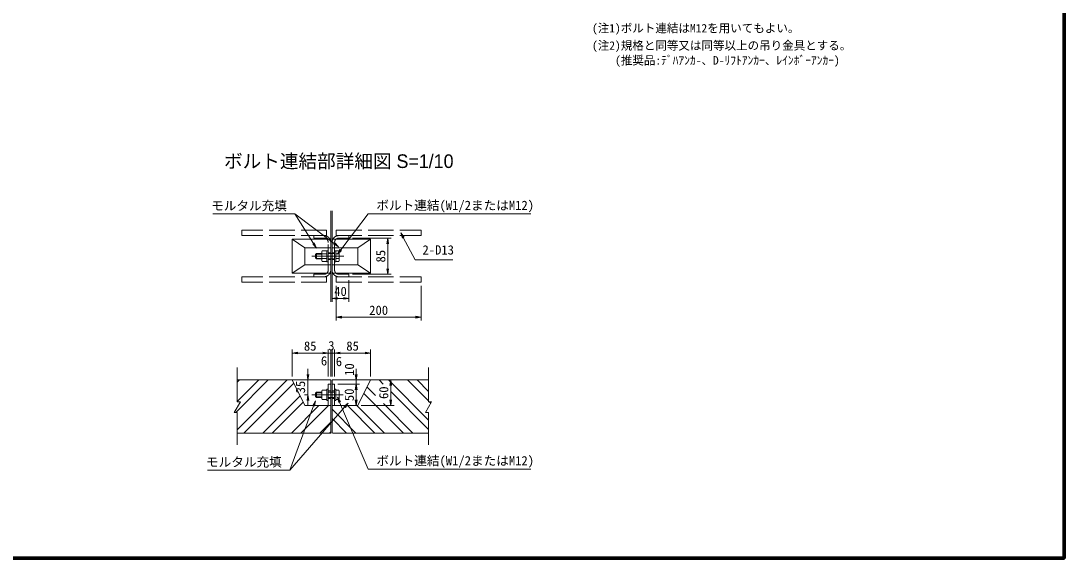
# Model space of a CAD drawing. Units: millimetres on the paper, enlarged 40 times, with parts at other scales. Extents: x 124888 to 140688, y 10657 to 21690.
# Drawn here: x 130844 to 140688, y 10810 to 15874 of the extents above; entities that cross this region are included whole.
import ezdxf
from ezdxf.enums import TextEntityAlignment as Align

# ---------------------------------------------------------------- set-up
doc = ezdxf.new("R2010")
doc.units = ezdxf.units.MM
doc.header["$LTSCALE"] = 40
for name, pattern in [('CHAIN', [18.5, 12, -1.5, 3.5, -1.5]), ('DASHED', [7.5, 6, -1.5]), ('DASHED_SPACED', [12, 6, -6])]:
    doc.linetypes.add(name, pattern=pattern)
for name, color, linetype, lineweight in [('01図枠', 1, 'Continuous', 70), ('中心', 6, 'CHAIN', 9), ('寸法', 2, 'Continuous', 9), ('細線', 4, 'Continuous', 9), ('連結部', 4, 'Continuous', 13), ('ﾊｯﾁﾝｸﾞ', 4, 'Continuous', 9)]:
    doc.layers.add(name, color=color, linetype=linetype, lineweight=lineweight)
doc.layers.add('文字', color=7, linetype='Continuous')
doc.styles.add('ＭＳ ゴシック', font='')
doc.styles.add('ＭＳ Ｐゴシック', font='')
doc.styles.get('ＭＳ ゴシック').set_extended_font_data('MS Gothic')
doc.styles.get('ＭＳ Ｐゴシック').set_extended_font_data('MS PGothic')

# ---------------------------------------------------------------- blocks, each defined once
blk = doc.blocks.new('open_arrow')
at = {"color": 0, "linetype": 'Continuous', "lineweight": -2}
blk.add_lwpolyline([(7.5, 1.25), (0, 0), (7.5, -1.25)], dxfattribs=at)
blk = doc.blocks.new('filled_dot')
at = {"color": 0, "linetype": 'Continuous', "lineweight": -2, "const_width": 1.25}
blk.add_lwpolyline([(-0.625, 0, 1), (0.625, 0, 1)], format="xyb", close=True, dxfattribs=at)

msp = doc.modelspace()

# ---------------------------------------------------------------- hatches: boundary and pattern name
at = {"layer": 'ﾊｯﾁﾝｸﾞ'}
h = msp.add_hatch(dxfattribs=at)
h.set_pattern_fill('USER', color=256, style=0, pattern_type=2)
h.set_pattern_definition([(45, (-12898.05, 1431492.33), (-134.70384, 134.70384), []), (45, (-12808.25, 1431492.33), (-134.70384, 134.70384), [])])
h.paths.add_polyline_path([(133768.09, 12249.33), (133524.09, 12249.33), (133404.09, 12489.33), (132886.51, 12489.33), (132886.51, 12284.25), (132915.13, 12284.25), (132856.77, 12183.16), (132886.51, 12183.16), (132886.51, 11989.33), (133768.09, 11989.33)])
h = msp.add_hatch(dxfattribs=at)
h.set_pattern_fill('USER', color=256, style=0, pattern_type=2)
h.set_pattern_definition([(135, (-12906.05, 1431492.33), (-134.70384, -134.70384), []), (135, (-12906.05, 1431582.13), (-134.70384, -134.70384), [])])
h.paths.add_polyline_path([(134690.73, 12183.16), (134660.99, 12183.16), (134719.35, 12284.25), (134690.73, 12284.25), (134690.73, 12489.33), (134144.09, 12489.33), (134024.09, 12249.33), (133780.09, 12249.33), (133780.09, 11989.33), (134690.73, 11989.33)])
h.paths.add_polyline_path([(134189.71, 12267.33), (134189.71, 12451.33), (134333.71, 12451.33), (134333.71, 12267.33)], flags=16)

# ---------------------------------------------------------------- linework, layer by layer
at = {"layer": '01図枠'}
msp.add_lwpolyline([(124887.54, 10809.99), (140687.54, 10809.99), (140687.54, 21689.99), (124887.54, 21689.99)], close=True, dxfattribs=at)
at = {"layer": '中心'}
for p, q in [((133588.36, 13656.11), (133891.54, 13656.11)), ((133588.36, 12349.33), (133886.17, 12349.33))]:
    msp.add_line(p, q, dxfattribs=at)
at = {"layer": '寸法'}
for p, q in [((133972.09, 13826.11), (134337.48, 13826.11)), ((134305.48, 13486.11), (134305.48, 13826.11)), ((133780.09, 13494.11), (133780.09, 13226.74)), ((133972.09, 13486.11), (134337.48, 13486.11)), ((133940.09, 13430.11), (133940.09, 13226.74)), ((133820.09, 13378.11), (133820.09, 13048.97)), ((134620.09, 13378.11), (134620.09, 13048.97)), ((133780.09, 13258.74), (133940.09, 13258.74)), ((133820.09, 13080.97), (134620.09, 13080.97)), ((133404.09, 12521.33), (133404.09, 12775.27)), ((133404.09, 12743.27), (133744.09, 12743.27)), ((133640.09, 12743.27), (133820.09, 12743.27)), ((133832.09, 12743.27), (133716.09, 12743.27)), ((133728.09, 12743.27), (133908.09, 12743.27)), ((133744.09, 12521.33), (133744.09, 12775.27)), ((133744.09, 12521.33), (133744.09, 12775.27)), ((133768.09, 12521.33), (133768.09, 12775.27)), ((133768.09, 12521.33), (133768.09, 12775.27)), ((133780.09, 12521.33), (133780.09, 12775.27)), ((133780.09, 12521.33), (133780.09, 12775.27)), ((133804.09, 12521.33), (133804.09, 12775.27)), ((133804.09, 12521.33), (133804.09, 12775.27)), ((133804.09, 12743.27), (134144.09, 12743.27)), ((134144.09, 12521.33), (134144.09, 12775.27)), ((133553.12, 12245.33), (133553.12, 12593.33)), ((134008.16, 12593.33), (134008.16, 12345.33)), ((133736.09, 12489.33), (133521.12, 12489.33)), ((133812.09, 12489.33), (134040.16, 12489.33)), ((133836.09, 12449.33), (134040.16, 12449.33)), ((133836.09, 12449.33), (134040.16, 12449.33)), ((134008.16, 12449.33), (134008.16, 12249.33)), ((134176.09, 12489.33), (134365.71, 12489.33)), ((134333.71, 12489.33), (134333.71, 12249.33)), ((133556.36, 12349.33), (133521.12, 12349.33)), ((134056.09, 12249.33), (134365.71, 12249.33))]:
    msp.add_line(p, q, dxfattribs=at)
for points in [[(133632.68, 13732.16), (133605.03, 13776.2), (133430.43, 14054.31), (132654.39, 14054.31)], [(133842.24, 13744.99), (133800.66, 13776.22), (133430.43, 14054.31)], [(133830.29, 13674.7), (133861.96, 13715.95), (134122.42, 14055.25), (135655.01, 14055.25)], [(134428.24, 13877.21), (134452.84, 13831.4), (134565.48, 13621.63), (134609.64, 13621.63), (134919.92, 13621.63)], [(133830.29, 12327.7), (133850.82, 12279.93), (134122.42, 11648.01), (135655.01, 11648.01)], [(133933.29, 12271.77), (133899.15, 12232.55), (133381.96, 11638.24), (132605.92, 11638.24)], [(133624.56, 12293.48), (133606.51, 12244.71), (133381.96, 11638.24)]]:
    msp.add_lwpolyline(points, dxfattribs=at)
at = {"layer": '細線'}
for p, q in [((132886.51, 12284.25), (132886.51, 12607.3)), ((134690.73, 12284.25), (134690.73, 12607.3)), ((132915.13, 12284.25), (132856.77, 12183.16)), ((132886.51, 12284.25), (132915.13, 12284.25)), ((134719.35, 12284.25), (134660.99, 12183.16)), ((134690.73, 12284.25), (134719.35, 12284.25)), ((132856.77, 12183.16), (132886.51, 12183.16)), ((132886.51, 11878.38), (132886.51, 12183.16)), ((134660.99, 12183.16), (134690.73, 12183.16)), ((134690.73, 11878.38), (134690.73, 12183.16))]:
    msp.add_line(p, q, dxfattribs=at)
at = {"layer": '連結部', "color": 7}
for p, q in [((133768.09, 14085.08), (133768.09, 13225.74)), ((133780.09, 14085.08), (133780.09, 13225.74)), ((133404.09, 13816.11), (133404.09, 13496.11)), ((133768.09, 13816.11), (133404.09, 13816.11)), ((133780.09, 13816.11), (134144.09, 13816.11)), ((134144.09, 13816.11), (134144.09, 13496.11)), ((133768.09, 13496.11), (133404.09, 13496.11)), ((133780.09, 13496.11), (134144.09, 13496.11)), ((132886.51, 12489.33), (133768.09, 12489.33)), ((133404.09, 12489.33), (133524.09, 12249.33)), ((133768.09, 11989.33), (133768.09, 12489.33)), ((133780.09, 11989.33), (133780.09, 12489.33)), ((133780.09, 12489.33), (134690.73, 12489.33)), ((134024.09, 12249.33), (134144.09, 12489.33)), ((133524.09, 12249.33), (133768.09, 12249.33)), ((133780.09, 12249.33), (134024.09, 12249.33)), ((132886.51, 11989.33), (133768.09, 11989.33)), ((133788.09, 11989.33), (134690.73, 11989.33))]:
    msp.add_line(p, q, dxfattribs=at)
at = {"layer": '連結部', "color": 3, "linetype": 'DASHED'}
for p, q in [((133728.09, 13902.11), (132928.09, 13902.11)), ((132928.09, 13850.11), (132928.09, 13902.11)), ((133728.09, 13850.11), (133728.09, 13902.11)), ((133820.09, 13850.11), (133820.09, 13902.11)), ((133820.09, 13902.11), (134620.09, 13902.11)), ((134620.09, 13850.11), (134620.09, 13902.11)), ((133728.09, 13850.11), (132928.09, 13850.11)), ((133820.09, 13850.11), (134620.09, 13850.11)), ((133728.09, 13462.11), (132928.09, 13462.11)), ((132928.09, 13410.11), (132928.09, 13462.11)), ((133728.09, 13410.11), (132928.09, 13410.11)), ((133728.09, 13410.11), (133728.09, 13462.11)), ((133820.09, 13462.11), (134620.09, 13462.11)), ((133820.09, 13410.11), (133820.09, 13462.11)), ((133820.09, 13410.11), (134620.09, 13410.11)), ((134620.09, 13410.11), (134620.09, 13462.11))]:
    msp.add_line(p, q, dxfattribs=at)
at = {"layer": '連結部'}
for p, q in [((133524.09, 13736.11), (133404.09, 13816.11)), ((134024.09, 13736.11), (134144.09, 13816.11)), ((133768.09, 13736.11), (133524.09, 13736.11)), ((133524.09, 13736.11), (133524.09, 13576.11)), ((133768.09, 13736.11), (133524.09, 13736.11)), ((133683.29, 13699.03), (133687.85, 13706.91)), ((133683.29, 13613.19), (133683.29, 13699.03)), ((133687.85, 13706.91), (133731.29, 13706.91)), ((133731.29, 13604.11), (133731.29, 13708.11)), ((133731.29, 13708.11), (133744.09, 13708.11)), ((133744.09, 13604.11), (133744.09, 13708.11)), ((133780.09, 13736.11), (134024.09, 13736.11)), ((133804.09, 13604.11), (133804.09, 13708.11)), ((133804.09, 13708.11), (133816.89, 13708.11)), ((133816.89, 13604.11), (133816.89, 13708.11)), ((133816.89, 13706.91), (133844.33, 13706.91)), ((133844.33, 13706.91), (133848.89, 13699.03)), ((133848.89, 13613.19), (133848.89, 13699.03)), ((134024.09, 13736.11), (134024.09, 13576.11)), ((133624.89, 13672.11), (133632.89, 13680.11)), ((133624.89, 13640.11), (133624.89, 13672.11)), ((133624.89, 13640.11), (133632.89, 13632.11)), ((133629.09, 13635.91), (133683.29, 13635.91)), ((133629.17, 13676.31), (133683.29, 13676.31)), ((133632.89, 13680.11), (133683.29, 13680.11)), ((133632.89, 13632.11), (133632.89, 13680.11)), ((133632.89, 13632.11), (133644.89, 13632.11)), ((133632.89, 13632.11), (133683.29, 13632.11)), ((133683.29, 13613.19), (133687.85, 13605.31)), ((133687.85, 13678.03), (133731.29, 13678.03)), ((133687.85, 13634.19), (133731.29, 13634.19)), ((133687.85, 13605.31), (133731.29, 13605.31)), ((133731.29, 13604.11), (133744.09, 13604.11)), ((133744.09, 13680.11), (133804.09, 13680.11)), ((133744.09, 13632.11), (133804.09, 13632.11)), ((133804.09, 13604.11), (133816.89, 13604.11)), ((133816.89, 13678.03), (133844.33, 13678.03)), ((133816.89, 13634.15), (133844.33, 13634.15)), ((133816.89, 13605.31), (133844.33, 13605.31)), ((133844.33, 13605.31), (133848.89, 13613.19)), ((133524.09, 13576.11), (133404.09, 13496.11)), ((133768.09, 13576.11), (133524.09, 13576.11)), ((133780.09, 13576.11), (134024.09, 13576.11)), ((134024.09, 13576.11), (134144.09, 13496.11)), ((133624.89, 12365.33), (133632.89, 12373.33)), ((133624.89, 12333.33), (133624.89, 12365.33)), ((133624.89, 12333.33), (133632.89, 12325.33)), ((133629.17, 12369.53), (133683.29, 12369.53)), ((133629.21, 12329.13), (133683.29, 12329.13)), ((133632.89, 12325.33), (133632.89, 12373.33)), ((133632.89, 12373.33), (133683.29, 12373.33)), ((133632.89, 12325.33), (133683.29, 12325.33)), ((133683.29, 12385.45), (133687.85, 12393.33)), ((133683.29, 12313.21), (133683.29, 12385.45)), ((133683.29, 12313.21), (133687.85, 12305.33)), ((133687.85, 12393.33), (133731.29, 12393.33)), ((133687.85, 12349.33), (133731.29, 12349.33)), ((133687.85, 12305.33), (133731.29, 12305.33)), ((133731.29, 12401.33), (133744.09, 12401.33)), ((133731.29, 12297.33), (133731.29, 12401.33)), ((133731.29, 12298.53), (133731.29, 12400.13)), ((133744.09, 12297.33), (133744.09, 12401.33)), ((133744.09, 12373.33), (133804.09, 12373.33)), ((133744.09, 12325.33), (133804.09, 12325.33)), ((133804.09, 12401.33), (133816.89, 12401.33)), ((133804.09, 12297.33), (133804.09, 12401.33)), ((133816.89, 12297.33), (133816.89, 12401.33)), ((133816.89, 12298.53), (133816.89, 12400.13)), ((133816.89, 12393.33), (133844.33, 12393.33)), ((133816.89, 12349.33), (133844.33, 12349.33)), ((133816.89, 12305.33), (133844.33, 12305.33)), ((133844.33, 12393.33), (133848.89, 12385.45)), ((133844.33, 12305.33), (133848.89, 12313.21)), ((133848.89, 12313.21), (133848.89, 12385.45)), ((133731.29, 12297.33), (133744.09, 12297.33)), ((133804.09, 12297.33), (133816.89, 12297.33))]:
    msp.add_line(p, q, dxfattribs=at)
at = {"layer": '連結部', "color": 3, "linetype": 'DASHED_SPACED'}
for p, q in [((133704.09, 13850.11), (133608.09, 13850.11)), ((133608.09, 13826.11), (133608.09, 13850.11)), ((133704.09, 13826.11), (133608.09, 13826.11)), ((133744.09, 13526.11), (133744.09, 13786.11)), ((133768.09, 13526.11), (133768.09, 13786.11)), ((133780.09, 13526.11), (133780.09, 13786.11)), ((133804.09, 13526.11), (133804.09, 13786.11)), ((133844.09, 13850.11), (133940.09, 13850.11)), ((133844.09, 13826.11), (133940.09, 13826.11)), ((133940.09, 13826.11), (133940.09, 13850.11)), ((133768.09, 13688.11), (133744.09, 13688.11)), ((133780.09, 13688.11), (133804.09, 13688.11)), ((133768.09, 13624.11), (133744.09, 13624.11)), ((133780.09, 13624.11), (133804.09, 13624.11)), ((133704.09, 13486.11), (133608.09, 13486.11)), ((133608.09, 13462.11), (133608.09, 13486.11)), ((133844.09, 13486.11), (133940.09, 13486.11)), ((133940.09, 13462.11), (133940.09, 13486.11)), ((133704.09, 13462.11), (133608.09, 13462.11)), ((133844.09, 13462.11), (133940.09, 13462.11)), ((133768.09, 12249.33), (133768.09, 12449.33)), ((133768.09, 12249.33), (133768.09, 12449.33)), ((133744.09, 12385.77), (133768.09, 12385.77)), ((133744.09, 12313.33), (133768.09, 12313.33)), ((133780.09, 12385.77), (133804.09, 12385.77)), ((133780.09, 12249.33), (133780.09, 12349.33)), ((133780.09, 12313.33), (133804.09, 12313.33))]:
    msp.add_line(p, q, dxfattribs=at)
at = {"layer": '連結部', "color": 3}
for p, q in [((133744.09, 12449.33), (133768.09, 12449.33)), ((133744.09, 12249.33), (133744.09, 12449.33)), ((133780.09, 12449.33), (133804.09, 12449.33)), ((133780.09, 12249.33), (133780.09, 12449.33)), ((133804.09, 12249.33), (133804.09, 12449.33)), ((133744.09, 12249.33), (133768.09, 12249.33)), ((133780.09, 12249.33), (133804.09, 12249.33))]:
    msp.add_line(p, q, dxfattribs=at)
at = {"layer": '連結部', "color": 3, "linetype": 'DASHED_SPACED'}
for centre, radius, start, end in [((133704.09, 13786.11), 64, 0, 90), ((133704.09, 13786.11), 40, 0, 90), ((133704.09, 13786.11), 40, 0, 90), ((133844.09, 13786.11), 64, 90, 180), ((133844.09, 13786.11), 40, 90, 180), ((133844.09, 13786.11), 40, 90, 180), ((133704.09, 13526.11), 64, 270, 0), ((133704.09, 13526.11), 40, 270, 0), ((133844.09, 13526.11), 64, 180, 270), ((133844.09, 13526.11), 40, 180, 270)]:
    msp.add_arc(centre, radius, start, end, dxfattribs=at)
at = {"layer": '連結部'}
for centre, radius, start, end in [((133698.81, 13689.03), 15.52, 180, 225.10436), ((133833.37, 13688.99), 15.52, 315, 0), ((133738.49, 13656.11), 55.2, 156.59417, 203.40582), ((133698.81, 13623.19), 15.52, 134.89563, 180), ((133793.69, 13656.11), 55.2, 336.55606, 23.40583), ((133833.37, 13623.19), 15.52, 0, 45), ((133698.81, 12360.33), 15.52, 180, 225.10436), ((133698.81, 12338.33), 15.52, 134.89563, 180), ((133833.37, 12360.29), 15.52, 315, 0), ((133833.37, 12338.37), 15.52, 0, 45)]:
    msp.add_arc(centre, radius, start, end, dxfattribs=at)

# ---------------------------------------------------------------- block references
at = {"layer": '寸法'}
for name, p, xscale, yscale, rotation in [('open_arrow', (134428.24, 13877.21), 6.93, 6.93, 298.2), ('open_arrow', (133632.68, 13732.16), 6.93, 6.93, 122.1), ('open_arrow', (133842.24, 13744.99), 6.93, 6.93, 143.1), ('open_arrow', (134305.48, 13826.11), 6.93, 6.93, 270), ('open_arrow', (133830.29, 13674.7), 6.93, 6.93, 52.5), ('open_arrow', (134305.48, 13486.11), 6.93, 6.93, 90), ('open_arrow', (133940.09, 13258.74), 6.93, 6.93, 180), ('open_arrow', (134620.09, 13080.97), 6.93, 6.93, 180), ('open_arrow', (133744.09, 12743.27), 6.93, 6.93, 180), ('open_arrow', (133744.09, 12743.27), 6.93, 6.93, 180), ('filled_dot', (133780.09, 12743.27), 5.2, 5.2, 180), ('open_arrow', (134144.09, 12743.27), 6.93, 6.93, 180), ('open_arrow', (133553.12, 12489.33), 6.93, 6.93, 90), ('open_arrow', (134008.16, 12489.33), 6.93, 6.93, 90), ('open_arrow', (134008.16, 12449.33), 6.93, 6.93, 270), ('open_arrow', (134008.16, 12449.33), 6.93, 6.93, 270), ('open_arrow', (134333.71, 12489.33), 6.93, 6.93, 270), ('open_arrow', (133553.12, 12349.33), 6.93, 6.93, 270), ('open_arrow', (133830.29, 12327.7), 6.93, 6.93, 293.3), ('open_arrow', (133624.56, 12293.48), 6.93, 6.93, 249.7), ('open_arrow', (133933.29, 12271.77), 6.93, 6.93, 229), ('open_arrow', (134008.16, 12249.33), 6.93, 6.93, 90), ('open_arrow', (134333.71, 12249.33), 6.93, 6.93, 90)]:
    msp.add_blockref(name, p, dxfattribs=dict(at, xscale=xscale, yscale=yscale, rotation=rotation))
for name, p, xscale, yscale in [('open_arrow', (133780.09, 13258.74), 6.93, 6.93), ('open_arrow', (133820.09, 13080.97), 6.93, 6.93), ('open_arrow', (133404.09, 12743.27), 6.93, 6.93), ('filled_dot', (133768.09, 12743.27), 5.2, 5.2), ('open_arrow', (133804.09, 12743.27), 6.93, 6.93), ('open_arrow', (133804.09, 12743.27), 6.93, 6.93)]:
    msp.add_blockref(name, p, dxfattribs=dict(at, xscale=xscale, yscale=yscale))

# ---------------------------------------------------------------- texts
at = {"layer": '寸法', "color": 3, "style": 'ＭＳ ゴシック'}
for s, p in [('(注1)ボルト連結はM12を用いてもよい。', (136232.79, 15845.13)), ('(注2)規格と同等又は同等以上の吊り金具とする。', (136232.79, 15681.84)), ('\u3000\u3000(推奨品:ﾃﾞﾊｱﾝｶ-、D-ﾘﾌﾄｱﾝｶｰ、ﾚｲﾝﾎﾞｰｱﾝｶｰ)', (136232.79, 15541.84))]:
    msp.add_text(s, height=79.75, dxfattribs=at).set_placement(p, align=Align.TOP_LEFT)
at = {"layer": '寸法', "style": 'ＭＳ ゴシック'}
for p in [(133354.43, 14132.25), (133305.96, 11716.18)]:
    msp.add_text('モルタル充填', height=87.35, dxfattribs=at).set_placement(p, align=Align.MIDDLE_RIGHT)
for p in [(134198.42, 14135.76), (134198.42, 11728.52)]:
    msp.add_text('ボルト連結(W1/2またはM12)', height=87.35, dxfattribs=at).set_placement(p, align=Align.MIDDLE_LEFT)
for s, p in [('85', (134239.48, 13656.11)), ('10', (133944.08, 12587.03)), ('35', (133482.34, 12422.34)), ('50', (133942.16, 12349.33)), ('60', (134267.71, 12369.33))]:
    msp.add_text(s, height=87.35, rotation=90, dxfattribs=at).set_placement(p, align=Align.MIDDLE_CENTER)
msp.add_text('2-D13', height=87.35, dxfattribs=at).set_placement((134633.64, 13645.63), align=Align.BOTTOM_LEFT)
for s, p in [('40', (133860.09, 13324.74)), ('200', (134220.09, 13146.97)), ('85', (133574.09, 12809.27)), ('3', (133774.09, 12812.69)), ('85', (133974.09, 12809.27)), ('6', (133704.77, 12669.87)), ('6', (133845.3, 12663.75))]:
    msp.add_text(s, height=87.35, dxfattribs=at).set_placement(p, align=Align.MIDDLE_CENTER)
at = {"layer": '文字', "style": 'ＭＳ Ｐゴシック'}
msp.add_text(' ボルト連結部詳細図 S=1/10 ', height=128.7, dxfattribs=at).set_placement((133844.08, 14448.91), align=Align.BOTTOM_CENTER)

doc.saveas('drawing.dxf')
